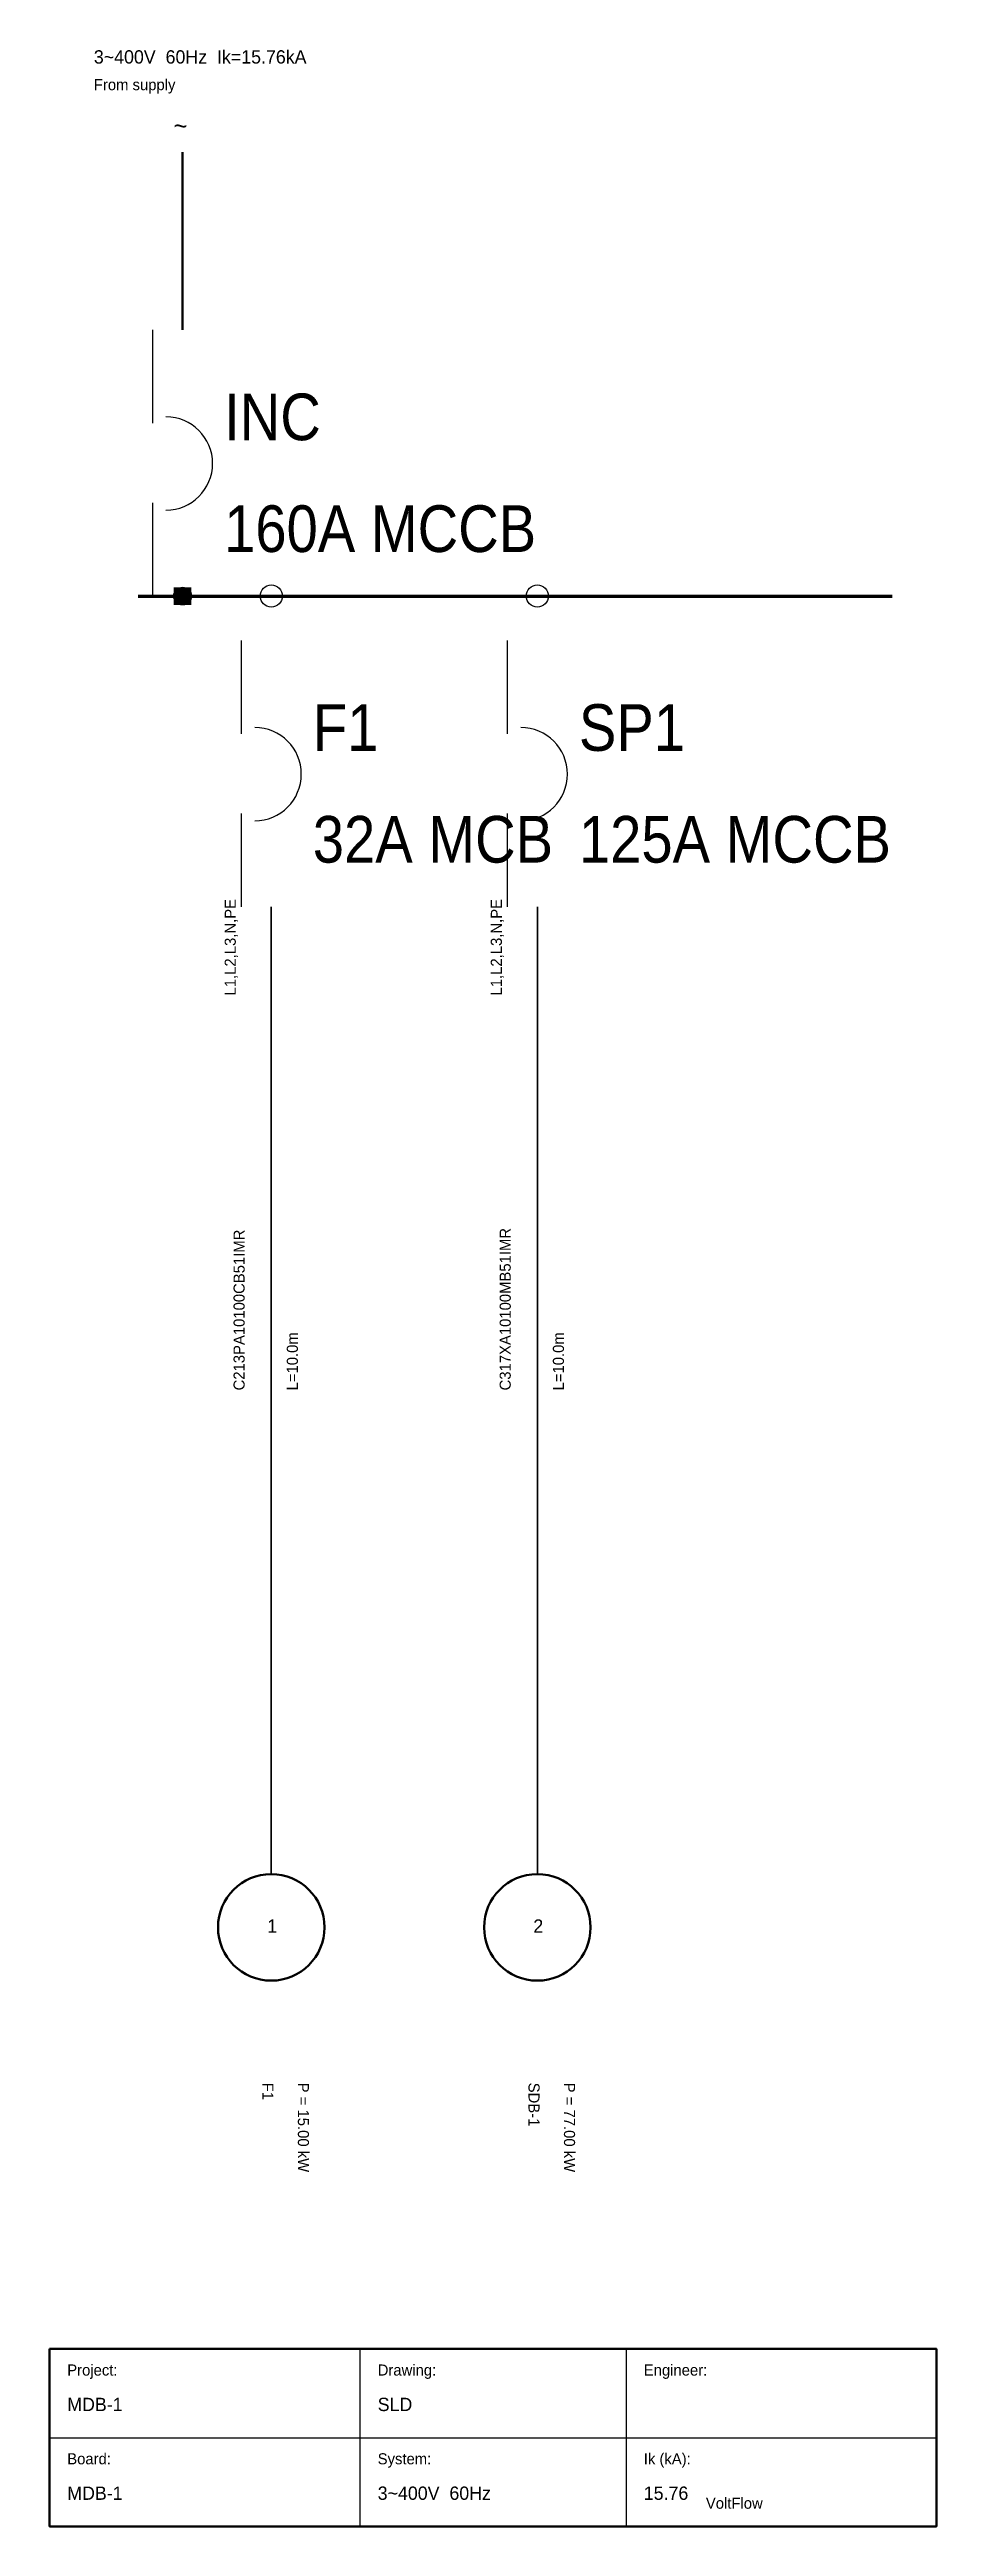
# Model space of a CAD drawing. Header units: millimetres. Extents: x 30 to 230, y -435 to 123.
import ezdxf

# ---------------------------------------------------------------- set-up
doc = ezdxf.new("R2010")
doc.units = ezdxf.units.MM
for name, color, linetype in [('ANNOTATIONS', 8, 'Continuous'), ('BUSBAR', 7, 'Continuous'), ('CABLE_TEXT', 5, 'Continuous'), ('CABLES', 7, 'Continuous'), ('CB', 7, 'Continuous'), ('CB_TEXT', 6, 'Continuous'), ('LOAD_CIRCLE', 7, 'Continuous'), ('LOAD_TEXT', 7, 'Continuous'), ('PHASE_TEXT', 7, 'Continuous'), ('TITLEBLOCK', 7, 'Continuous')]:
    doc.layers.add(name, color=color, linetype=linetype)

# ---------------------------------------------------------------- blocks, each defined once
blk = doc.blocks.new('CB_SYMBOL')
at = {"layer": 'CB'}
for p, q in [((-6.78, 0), (-6.78, -21.04)), ((-6.78, -38.96), (-6.78, -60))]:
    blk.add_line(p, q, dxfattribs=at)
blk.add_arc((-3.74, -30.12), 10.52, -90, 90, dxfattribs=at)
at = {"layer": 'CB_TEXT', "color": 30, "width": 0.9}
for tag, p in [('FRAME', (9.37, -24.88)), ('TRIP', (9.37, -50.07))]:
    blk.add_attdef(tag, p, '', height=10.52, dxfattribs=at)

msp = doc.modelspace()

# ---------------------------------------------------------------- linework, layer by layer
at = {"layer": 'BUSBAR', "lineweight": 100}
msp.add_line((50, 0), (220, 0), dxfattribs=at)
at = {"layer": 'BUSBAR'}
for centre, radius in [((60, 0), 2), ((80, 0), 2.5), ((140, 0), 2.5)]:
    msp.add_circle(centre, radius, dxfattribs=at)
msp.add_solid([(58, -2), (62, -2), (58, 2), (62, 2)], dxfattribs=at)
at = {"layer": 'CABLES', "lineweight": 50}
msp.add_line((60, 100), (60, 60), dxfattribs=at)
at = {"layer": 'CABLES', "lineweight": 35}
for p, q in [((80, -70), (80, -288)), ((140, -70), (140, -288))]:
    msp.add_line(p, q, dxfattribs=at)
at = {"layer": 'LOAD_CIRCLE', "color": 5, "lineweight": 50}
msp.add_circle((80, -300), 12, dxfattribs=at)
at = {"layer": 'LOAD_CIRCLE', "color": 6, "lineweight": 50}
msp.add_circle((140, -300), 12, dxfattribs=at)
at = {"layer": 'TITLEBLOCK'}
for p, q in [((100, -395), (100, -435)), ((160, -395), (160, -435)), ((30, -415), (230, -415))]:
    msp.add_line(p, q, dxfattribs=at)
at = {"layer": 'TITLEBLOCK', "lineweight": 50}
msp.add_lwpolyline([(30, -395), (230, -395), (230, -435), (30, -435), (30, -395)], close=True, dxfattribs=at)

# ---------------------------------------------------------------- block references
at = {"layer": 'CB'}
for p, values in [((60, 60), {'FRAME': 'INC', 'TRIP': '160A MCCB'}), ((80, -10), {'FRAME': 'F1', 'TRIP': '32A MCB'}), ((140, -10), {'FRAME': 'SP1', 'TRIP': '125A MCCB'})]:
    msp.add_blockref('CB_SYMBOL', p, dxfattribs=at).add_auto_attribs(values)

# ---------------------------------------------------------------- texts
at = {"layer": 'ANNOTATIONS'}
for s, height, p in [('3~400V  60Hz  Ik=15.76kA', 3, (40, 120)), ('From supply', 2.5, (40, 114)), ('~', 4, (58, 104))]:
    msp.add_text(s, height=height, dxfattribs=at).set_placement(p)
at = {"layer": 'CABLE_TEXT'}
for s, p in [('C213PA10100CB51IMR', (74, -179)), ('C317XA10100MB51IMR', (134, -179)), ('L=10.0m', (86, -179)), ('L=10.0m', (146, -179))]:
    msp.add_text(s, height=2.5, rotation=90, dxfattribs=at).set_placement(p)
at = {"layer": 'LOAD_CIRCLE', "color": 5}
msp.add_text('1', height=3, dxfattribs=at).set_placement((79.1, -301.2))
at = {"layer": 'LOAD_CIRCLE', "color": 6}
msp.add_text('2', height=3, dxfattribs=at).set_placement((139.1, -301.2))
at = {"layer": 'LOAD_TEXT'}
for s, p in [('F1', (78, -335)), ('P = 15.00 kW', (86, -335)), ('SDB-1', (138, -335)), ('P = 77.00 kW', (146, -335))]:
    msp.add_text(s, height=2.5, rotation=270, dxfattribs=at).set_placement(p)
at = {"layer": 'PHASE_TEXT'}
for p in [(72, -90), (132, -90)]:
    msp.add_text('L1,L2,L3,N,PE', height=2.5, rotation=90, dxfattribs=at).set_placement(p)
at = {"layer": 'TITLEBLOCK'}
for s, height, p in [('Project:', 2.5, (34, -401)), ('Drawing:', 2.5, (104, -401)), ('Engineer:', 2.5, (164, -401)), ('MDB-1', 3, (34, -409)), ('SLD', 3, (104, -409)), ('Board:', 2.5, (34, -421)), ('System:', 2.5, (104, -421)), ('Ik (kA):', 2.5, (164, -421)), ('MDB-1', 3, (34, -429)), ('3~400V  60Hz', 3, (104, -429)), ('15.76', 3, (164, -429)), ('VoltFlow', 2.5, (178, -431))]:
    msp.add_text(s, height=height, dxfattribs=at).set_placement(p)

doc.saveas('drawing.dxf')
